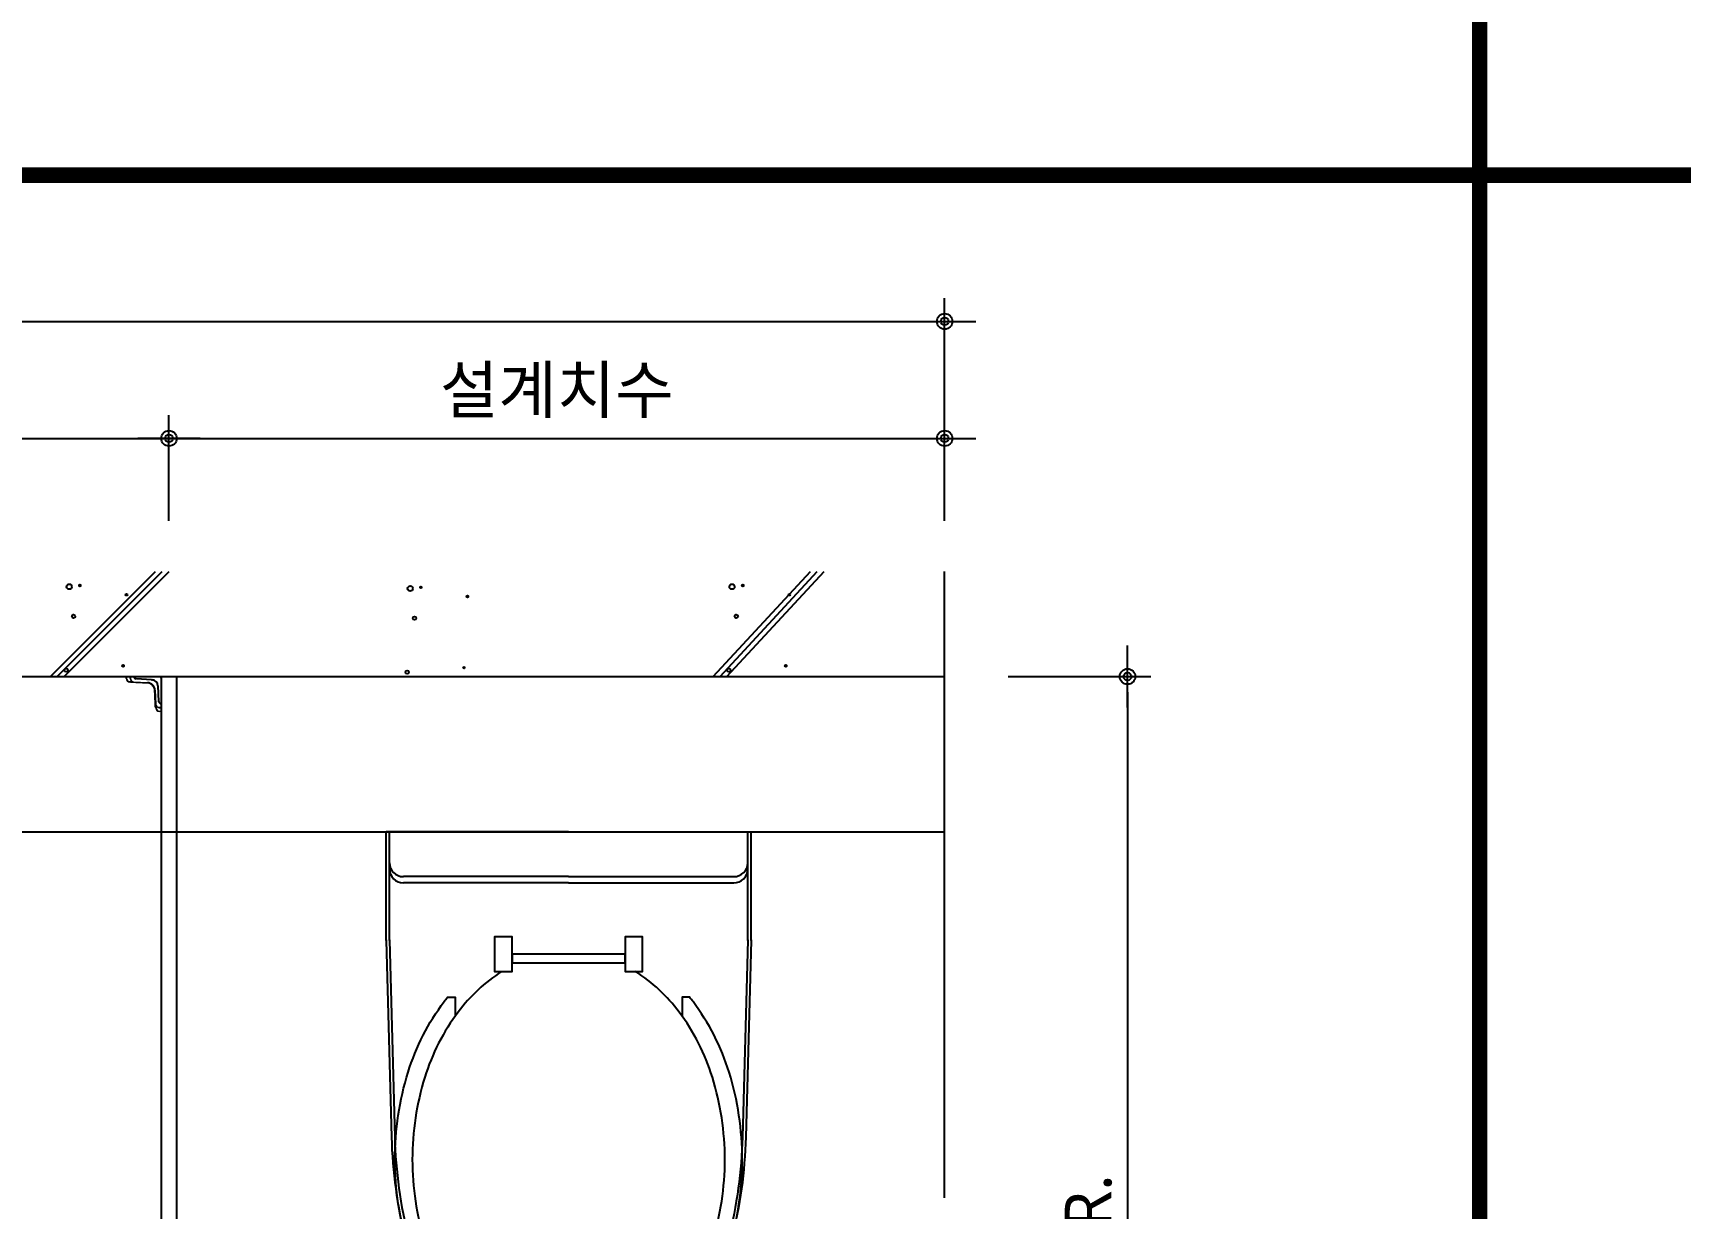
# Model space of a CAD drawing. Extents: x -256 to 8104, y -176 to 5714.
# Drawn here: x 3633 to 4694, y 3359 to 4116 of the extents above; entities that cross this region are included whole.
import ezdxf

# ---------------------------------------------------------------- set-up
doc = ezdxf.new("R2010")
doc.units = 0
doc.header["$LTSCALE"] = 30
doc.layers.get('0').update_dxf_attribs({"linetype": 'CONTINUOUS'})
doc.layers.get('DEFPOINTS').update_dxf_attribs({"linetype": 'CONTINUOUS'})
for name, color, linetype in [('0_toilet', 6, 'CONTINUOUS'), ('DIM', 7, 'CONTINUOUS'), ('HAT', 8, 'CONTINUOUS'), ('경첩', 4, 'CONTINUOUS'), ('부자재', 4, 'CONTINUOUS'), ('해치', 8, 'CONTINUOUS')]:
    doc.layers.add(name, color=color, linetype=linetype)
doc.styles.add('돋움', font='malgun.ttf')
doc.dimstyles.new('10', dxfattribs={"dimscale": 10, "dimtxt": 3, "dimasz": 1, "dimexe": 1.5, "dimexo": 2, "dimgap": 1, "dimtad": 1, "dimdec": 0, "dimlunit": 6, "dimtxsty": '돋움', "dimblk": 'DIMDOT', "dimcen": -1, "dimdle": 1.5, "dimclrt": 3, "dimazin": 3, "dimtfac": 1, "dimtdec": 0, "dimtix": 1, "dimtmove": 2, "dimatfit": 3, "dimldrblk": 'DIMDOT', "dimarcsym": 0})

# ---------------------------------------------------------------- blocks, each defined once
blk = doc.blocks.new('DIMDOT')
at = {"linetype": 'Continuous'}
blk.add_line((-2, 0), (2, 0), dxfattribs=at)
for radius in [0.5, 0.25]:
    blk.add_circle((0, 0), radius, dxfattribs=at)
blk = doc.blocks.new('*D372')
at = {"layer": 'DEFPOINTS', "color": 0}
for p in [(142714.7, 3914.8), (142714.7, 3189.8), (142811.6, 3189.8)]:
    blk.add_point(p, dxfattribs=at)
at = {"layer": 'DIM', "color": 0, "lineweight": -2, "ltscale": 10}
for p, q in [((142734.7, 3914.8), (142826.6, 3914.8)), ((142811.6, 3904.8), (142811.6, 3199.8)), ((142734.7, 3189.8), (142826.6, 3189.8))]:
    blk.add_line(p, q, dxfattribs=at)
at = {"layer": 'DIM', "color": 0, "lineweight": -2, "xscale": 10, "yscale": 10, "zscale": 10}
for p, rotation in [((142811.6, 3914.8), 90), ((142811.6, 3189.8), 270)]:
    blk.add_blockref('DIMDOT', p, dxfattribs=dict(at, rotation=rotation))
at = {"layer": 'DIM', "color": 3, "insert": (142786.4, 3552.3), "char_height": 30, "attachment_point": 5, "rotation": 90, "style": '돋움'}
blk.add_mtext('VAR.', dxfattribs=at)
blk = doc.blocks.new('*D373')
at = {"layer": 'DEFPOINTS', "color": 0}
for p in [(142693.7, 4068.3), (142193.7, 3995.2), (142693.7, 3995.2)]:
    blk.add_point(p, dxfattribs=at)
at = {"layer": 'DIM', "color": 0, "lineweight": -2, "ltscale": 10}
for p, q in [((142193.7, 4015.2), (142193.7, 4083.3)), ((142693.7, 4015.2), (142693.7, 4083.3)), ((142203.7, 4068.3), (142683.7, 4068.3))]:
    blk.add_line(p, q, dxfattribs=at)
at = {"layer": 'DIM', "color": 0, "lineweight": -2, "xscale": 10, "yscale": 10, "zscale": 10, "rotation": 180}
blk.add_blockref('DIMDOT', (142193.7, 4068.3), dxfattribs=at)
at = {"layer": 'DIM', "color": 0, "lineweight": -2, "xscale": 10, "yscale": 10, "zscale": 10}
blk.add_blockref('DIMDOT', (142693.7, 4068.3), dxfattribs=at)
at = {"layer": 'DIM', "color": 3, "insert": (142443.7, 4098), "char_height": 30, "attachment_point": 5, "style": '돋움'}
blk.add_mtext('설계치수', dxfattribs=at)
blk = doc.blocks.new('*D374')
at = {"layer": 'DEFPOINTS', "color": 0}
for p in [(142693.7, 4143.7), (141193.7, 3995.2), (142693.7, 3995.2)]:
    blk.add_point(p, dxfattribs=at)
at = {"layer": 'DIM', "color": 0, "lineweight": -2, "ltscale": 10}
for p, q in [((141193.7, 4015.2), (141193.7, 4158.7)), ((142693.7, 4015.2), (142693.7, 4158.7)), ((141203.7, 4143.7), (142683.7, 4143.7))]:
    blk.add_line(p, q, dxfattribs=at)
at = {"layer": 'DIM', "color": 0, "lineweight": -2, "xscale": 10, "yscale": 10, "zscale": 10, "rotation": 180}
blk.add_blockref('DIMDOT', (141193.7, 4143.7), dxfattribs=at)
at = {"layer": 'DIM', "color": 0, "lineweight": -2, "xscale": 10, "yscale": 10, "zscale": 10}
blk.add_blockref('DIMDOT', (142693.7, 4143.7), dxfattribs=at)
at = {"layer": 'DIM', "color": 3, "insert": (141943.7, 4173.3), "char_height": 30, "attachment_point": 5, "style": '돋움'}
blk.add_mtext('설계치수', dxfattribs=at)
blk = doc.blocks.new('*D375')
at = {"layer": 'DEFPOINTS', "color": 0}
for p in [(142193.7, 4068.3), (141693.7, 3995.2), (142193.7, 3995.2)]:
    blk.add_point(p, dxfattribs=at)
at = {"layer": 'DIM', "color": 0, "lineweight": -2, "ltscale": 10}
for p, q in [((141693.7, 4015.2), (141693.7, 4083.3)), ((142193.7, 4015.2), (142193.7, 4083.3)), ((141703.7, 4068.3), (142183.7, 4068.3))]:
    blk.add_line(p, q, dxfattribs=at)
at = {"layer": 'DIM', "color": 0, "lineweight": -2, "xscale": 10, "yscale": 10, "zscale": 10, "rotation": 180}
blk.add_blockref('DIMDOT', (141693.7, 4068.3), dxfattribs=at)
at = {"layer": 'DIM', "color": 0, "lineweight": -2, "xscale": 10, "yscale": 10, "zscale": 10}
blk.add_blockref('DIMDOT', (142193.7, 4068.3), dxfattribs=at)
at = {"layer": 'DIM', "color": 3, "insert": (141943.7, 4098), "char_height": 30, "attachment_point": 5, "style": '돋움'}
blk.add_mtext('설계치수', dxfattribs=at)
blk = doc.blocks.new('A$C10E41893')
at = {"layer": '부자재'}
for p, q in [((6.5, 0), (6.5, 196)), ((123.3, 196), (6.5, 196)), ((123.3, 192.5), (6.5, 192.5)), ((54.8, 0), (54.8, 177.5)), ((61.4, 0), (61.4, 177.5)), ((6.5, 0), (6.5, -196)), ((54.8, 0), (54.8, -177.5)), ((61.4, 0), (61.4, -177.5)), ((123.3, -192.5), (6.5, -192.5)), ((123.3, -196), (6.5, -196))]:
    blk.add_line(p, q, dxfattribs=at)
for points in [[(122.7, 196, -0.012538), (123.3, 196), (334.6, 190.3, -0.055395), (444.7, 175.1, -0.154276), (576.9, 93.3, -0.179504), (611.5, 0, -0.179504)], [(122.8, 192.5, -0.012538), (123.2, 192.5), (334.5, 186.8, -0.055395), (443.8, 171.7, -0.154276), (574.3, 91, -0.179504), (608, 0, -0.179504)], [(572, 51.4), (588.8, 51.4), (588.8, 59.6, 0.021185), (583.3, 70.7, 0.106084), (528.4, 133.7, 0.085733), (452.6, 172.4, 0.075373), (358.7, 186.6, 0.075373), (264.8, 172.4, 0.085733), (189, 133.7, 0.007337), (184.4, 130.1), (184.4, 122), (204.7, 122)], [(156.7, -72, 0.089162), (200.2, -118.7, 0.085733), (270.3, -154.5, 0.075373), (358.7, -167.9, 0.075373), (447.1, -154.5, 0.085733), (517.2, -118.7, 0.106084), (567, -61.6, 0.126931), (582.8, 0, 0.126931), (567, 61.6, 0.106084), (517.2, 118.7, 0.085733), (447.1, 154.5, 0.075373), (358.7, 167.9, 0.075373), (270.3, 154.5, 0.085733), (200.2, 118.7, 0.089162), (156.7, 72)], [(588.8, -51.4, 0.090214), (598.2, 0, 0.090214), (588.8, 51.4, 0.106084)], [(122.7, -196, 0.012538), (123.3, -196), (334.6, -190.3, 0.055395), (444.7, -175.1, 0.154276), (576.9, -93.3, 0.179504), (611.5, 0, 0.179504)], [(122.8, -192.5, 0.012538), (123.2, -192.5), (334.5, -186.8, 0.055395), (443.8, -171.7, 0.154276), (574.3, -91, 0.179504), (608, 0, 0.179504)], [(572, -51.4), (588.8, -51.4), (588.8, -59.6, -0.021185), (583.3, -70.7, -0.106084), (528.4, -133.7, -0.085733), (452.6, -172.4, -0.075373), (358.7, -186.6, -0.075373), (264.8, -172.4, -0.085733), (189, -133.7, -0.007337), (184.4, -130.1), (184.4, -122), (204.7, -122)]]:
    blk.add_lwpolyline(points, format="xyb", dxfattribs=at)
blk.add_lwpolyline([(138, -60.8), (119.3, -60.8), (119.3, -79.5), (156.7, -79.5), (156.7, -60.8), (138, -60.8), (147.3, -60.8), (147.3, 60.8), (138, 60.8), (156.7, 60.8), (156.7, 79.5), (119.3, 79.5), (119.3, 60.8), (138, 60.8), (138, -60.8), (119.3, -60.8)], dxfattribs=at)
for centre, start, end in [((39.8, 177.5), 0, 90), ((46.4, 177.5), 0, 90), ((39.8, -177.5), 270, 0), ((46.4, -177.5), 270, 0)]:
    blk.add_arc(centre, 15, start, end, dxfattribs=at)
blk = doc.blocks.new('BASIC_14', base_point=(138473.5, 213.7))
for p, q in [((142693.7, 3578.9), (142693.7, 3982.5)), ((141193.7, 3914.8), (142693.7, 3914.8)), ((141193.7, 3814.8), (142693.7, 3814.8))]:
    blk.add_line(p, q)
at = {"color": 4}
for p, q in [((142182.4, 3912.7), (142172.7, 3913.3)), ((142182.4, 3912.7), (142183, 3912.7)), ((142186.5, 3908.8), (142187, 3898.8))]:
    blk.add_line(p, q, dxfattribs=at)
at = {"color": 8, "const_width": 10}
for points in [[(143038.6, 2983), (143038.6, 5752.1)], [(140957.6, 4237.9), (144305.4, 4237.9)]]:
    blk.add_lwpolyline(points, dxfattribs=at)
at = {"color": 4}
for centre, radius, start, end in [((142172.7, 3914.9), 1.61, 184.0227, 266.85), ((142182.8, 3909), 3.66, 356.6481, 86.2207), ((142188.6, 3899), 1.65, 186.1664, 269.5984)]:
    blk.add_arc(centre, radius, start, end, dxfattribs=at)
at = {"layer": '0_toilet'}
for p, q in [((142188.6, 3914.8), (142188.6, 3189.8)), ((142198.7, 3189.8), (142198.7, 3914.8))]:
    blk.add_line(p, q, dxfattribs=at)
at = {"layer": '경첩', "color": 4, "linetype": 'Continuous', "lineweight": 15}
for p, q in [((142166.1, 3913.6), (142166.1, 3914.8)), ((142166.1, 3914.8), (142166.4, 3914.8)), ((142166.4, 3913.6), (142166.1, 3913.6)), ((142166.4, 3914.8), (142166.4, 3913.6)), ((142166.4, 3914.8), (142168.5, 3914.8)), ((142168.4, 3911.5), (142169.8, 3911.5)), ((142170.9, 3911.2), (142168.4, 3911.3)), ((142168.5, 3914.8), (142168.5, 3913.5)), ((142168.5, 3913.5), (142168.6, 3913.5)), ((142168.6, 3913.5), (142168.6, 3914.8)), ((142168.6, 3914.8), (142168.9, 3914.8)), ((142168.6, 3913.5), (142168.9, 3913.5)), ((142168.9, 3914.8), (142168.9, 3913.5)), ((142187.1, 3914.8), (142168.9, 3914.8)), ((142168.9, 3911.1), (142169, 3911.3)), ((142168.9, 3911.1), (142169, 3911)), ((142172.2, 3910.9), (142169, 3911)), ((142170.9, 3911.4), (142179.9, 3911)), ((142179.9, 3910.7), (142170.9, 3911.2)), ((142172.2, 3910.9), (142172.4, 3911.1)), ((142172.9, 3910.8), (142173.1, 3911.1)), ((142173.2, 3910.8), (142173.4, 3911)), ((142173.9, 3910.8), (142174.1, 3911)), ((142176.6, 3910.7), (142173.9, 3910.8)), ((142176.6, 3910.7), (142176.8, 3910.9)), ((142177.2, 3910.6), (142177.5, 3910.9)), ((142177.6, 3910.6), (142177.8, 3910.8)), ((142178.3, 3910.6), (142178.5, 3910.8)), ((142179.6, 3910.5), (142178.3, 3910.6)), ((142179.6, 3910.5), (142179.8, 3910.7)), ((142179.8, 3910.5), (142179.6, 3910.5)), ((142180.9, 3910.3), (142181.1, 3910.5)), ((142181.4, 3910.2), (142181.6, 3910.4)), ((142181.6, 3910.1), (142181.8, 3910.2)), ((142182.1, 3909.8), (142182.3, 3910)), ((142182.3, 3909.7), (142182.5, 3909.9)), ((142183.4, 3908.6), (142183.6, 3908.8)), ((142183.5, 3908.4), (142183.7, 3908.6)), ((142183.8, 3908), (142184, 3908.2)), ((142183.9, 3907.8), (142184.1, 3907.9)), ((142184.1, 3907.4), (142184.3, 3907.6)), ((142188.6, 3895), (142188.6, 3913.3)), ((142184.4, 3907), (142184.2, 3906.8)), ((142184.2, 3906.8), (142184.5, 3907)), ((142184.3, 3906.5), (142184.5, 3906.7)), ((142184.3, 3906.2), (142184.6, 3906.5)), ((142184.4, 3905.3), (142184.4, 3906)), ((142184.4, 3905.3), (142184.6, 3905.6)), ((142184.4, 3905.2), (142184.6, 3905.5)), ((142184.4, 3905.2), (142184.4, 3905.3)), ((142184.4, 3904.9), (142184.4, 3905.2)), ((142184.4, 3904.9), (142184.7, 3905.1)), ((142184.4, 3904.8), (142184.7, 3905)), ((142184.4, 3904.8), (142184.4, 3904.9)), ((142184.5, 3903.9), (142184.4, 3904.8)), ((142184.5, 3903.9), (142184.7, 3904.1)), ((142184.5, 3903.6), (142184.7, 3903.9)), ((142184.5, 3903.2), (142184.5, 3903.6)), ((142184.5, 3903.2), (142184.7, 3903.4)), ((142184.5, 3903.2), (142184.7, 3903.4)), ((142184.6, 3900.3), (142184.5, 3903.2)), ((142185, 3897), (142184.6, 3906)), ((142184.6, 3900.3), (142184.9, 3900.6)), ((142184.6, 3900), (142184.9, 3900.2)), ((142184.7, 3899.3), (142184.6, 3900)), ((142184.7, 3899.3), (142184.9, 3899.6)), ((142184.7, 3899), (142184.9, 3899.2)), ((142184.7, 3898.3), (142185, 3898.5)), ((142184.9, 3895.6), (142184.7, 3898.3)), ((142184.9, 3906), (142185.3, 3897)), ((142185.2, 3894.5), (142185, 3897)), ((142184.9, 3895.6), (142185.1, 3895.8)), ((142185, 3895), (142185.1, 3895.2)), ((142185.3, 3896), (142185.4, 3894.5)), ((142187.4, 3895), (142188.6, 3895)), ((142187.4, 3894.8), (142187.4, 3895)), ((142187.4, 3894.8), (142187.4, 3894.7)), ((142188.6, 3894.8), (142187.4, 3894.8)), ((142187.4, 3894.7), (142188.6, 3894.7)), ((142187.5, 3892.5), (142188.6, 3892.5)), ((142187.5, 3892.5), (142187.5, 3892.3)), ((142188.6, 3892.3), (142187.5, 3892.3)), ((142188.6, 3895), (142188.6, 3894.8)), ((142188.6, 3894.7), (142188.6, 3892.5)), ((142188.6, 3892.5), (142188.6, 3892.3))]:
    blk.add_line(p, q, dxfattribs=at)
at = {"layer": '경첩', "color": 4, "linetype": 'Continuous', "lineweight": 15, "flags": 128}
for points in [[(142168.4, 3911.5), (142168.4, 3911.5), (142168.4, 3911.4), (142168.4, 3911.4), (142168.4, 3911.4), (142168.4, 3911.3), (142168.4, 3911.3), (142168.4, 3911.3), (142168.4, 3911.3)], [(142170.9, 3911.2), (142170.9, 3911.2), (142170.9, 3911.2), (142170.9, 3911.2), (142170.9, 3911.2), (142170.9, 3911.3), (142170.9, 3911.3), (142170.9, 3911.4), (142170.9, 3911.4)], [(142172.9, 3910.8), (142172.8, 3910.8), (142172.8, 3910.8), (142172.7, 3910.8), (142172.7, 3910.8), (142172.6, 3910.8), (142172.4, 3910.8), (142172.3, 3910.9), (142172.2, 3910.9)], [(142173.9, 3910.8), (142173.7, 3910.8), (142173.6, 3910.8), (142173.5, 3910.8), (142173.4, 3910.8), (142173.3, 3910.8), (142173.3, 3910.8), (142173.2, 3910.8), (142173.2, 3910.8), (142173.2, 3910.8)], [(142177.2, 3910.6), (142177.2, 3910.6), (142177.2, 3910.6), (142177.1, 3910.6), (142177, 3910.6), (142176.9, 3910.6), (142176.8, 3910.6), (142176.7, 3910.6), (142176.6, 3910.7)], [(142178.3, 3910.6), (142178.1, 3910.6), (142178, 3910.6), (142177.9, 3910.6), (142177.8, 3910.6), (142177.7, 3910.6), (142177.6, 3910.6), (142177.6, 3910.6), (142177.6, 3910.6)], [(142179.9, 3910.7), (142179.9, 3910.8), (142179.9, 3910.8), (142179.9, 3910.8), (142179.9, 3910.8), (142179.9, 3910.9), (142179.9, 3910.9), (142179.9, 3910.9), (142179.9, 3911)], [(142184.2, 3906.8), (142184.2, 3906.8), (142184.2, 3906.8)], [(142184.3, 3906.2), (142184.3, 3906.4), (142184.3, 3906.5)], [(142184.5, 3903.6), (142184.5, 3903.7), (142184.5, 3903.8), (142184.5, 3903.9)], [(142184.5, 3903.2), (142184.5, 3903.2), (142184.5, 3903.2)], [(142184.6, 3906), (142184.6, 3906), (142184.6, 3906), (142184.7, 3906), (142184.7, 3906), (142184.7, 3906), (142184.8, 3906), (142184.8, 3906), (142184.9, 3906)], [(142184.7, 3898.3), (142184.7, 3898.4), (142184.7, 3898.6), (142184.7, 3898.7), (142184.7, 3898.8), (142184.7, 3898.9), (142184.7, 3898.9), (142184.7, 3899), (142184.7, 3899)], [(142185, 3897), (142185, 3897), (142185.1, 3897), (142185.1, 3897), (142185.1, 3897), (142185.1, 3897), (142185.2, 3897), (142185.2, 3897), (142185.3, 3897)], [(142184.9, 3895.1), (142184.9, 3895.2), (142184.9, 3895.3), (142184.9, 3895.5), (142184.9, 3895.6)], [(142184.9, 3895.1), (142184.9, 3895.1), (142184.9, 3895.1), (142184.9, 3895), (142184.9, 3895), (142185, 3895), (142185, 3895), (142185, 3895), (142185, 3895)], [(142185.4, 3894.5), (142185.4, 3894.5), (142185.3, 3894.5), (142185.3, 3894.5), (142185.2, 3894.5), (142185.2, 3894.5), (142185.2, 3894.5), (142185.2, 3894.5), (142185.2, 3894.5)]]:
    blk.add_lwpolyline(points, dxfattribs=at)
at = {"layer": '경첩', "color": 4, "linetype": 'Continuous', "lineweight": 15}
for centre, radius, start, end in [((142168.5, 3913.6), 2.35, 180, 267.3017), ((142168.5, 3913.6), 2.1, 180, 267.3017), ((142171, 3913.5), 2.35, 180, 267.3017), ((142171, 3913.5), 2.1, 180, 267.3017), ((142179.6, 3905.8), 4.75, 75, 87.3017), ((142179.6, 3905.8), 5.25, 2.6983, 87.3017), ((142179.6, 3905.8), 5, 2.6983, 87.3017), ((142179.6, 3905.8), 4.75, 68.2494, 75.0002), ((142179.6, 3905.8), 4.75, 58.7002, 65.0052), ((142179.6, 3905.8), 4.75, 55.6142, 58.7009), ((142179.6, 3905.8), 4.75, 37.4392, 55.6151), ((142179.6, 3905.8), 4.75, 34.3855, 37.4388), ((142179.6, 3905.8), 4.75, 28.1736, 34.3849), ((142179.6, 3905.8), 4.75, 19.766, 24.9948), ((142179.6, 3905.8), 4.75, 13.2431, 19.766), ((142187.1, 3913.3), 1.5, 0, 90), ((142179.6, 3905.8), 4.75, 8.6056, 13.1623), ((142179.6, 3905.8), 4.75, 2.6983, 5.9088), ((142187.4, 3897.1), 2.35, 182.6983, 270), ((142187.4, 3897.1), 2.1, 182.6983, 270), ((142187.5, 3894.6), 2.35, 182.6983, 270), ((142187.5, 3894.6), 2.1, 182.6983, 270)]:
    blk.add_arc(centre, radius, start, end, dxfattribs=at)
at = {"layer": '해치'}
for p, q in [((142117.3, 3914.8), (142185, 3982.5)), ((142126.1, 3914.8), (142193.8, 3982.5)), ((142544.5, 3914.8), (142607.2, 3982.5)), ((142553.3, 3914.8), (142616, 3982.5))]:
    blk.add_line(p, q, dxfattribs=at)
at = {"layer": '해치', "color": 2}
for p, q in [((142121.7, 3914.8), (142189.4, 3982.5)), ((142548.9, 3914.8), (142611.6, 3982.5))]:
    blk.add_line(p, q, dxfattribs=at)
at = {"layer": '해치'}
for centre, radius in [((142129.4, 3972.7), 1.68), ((142136.3, 3973.5), 0.56), ((142349.2, 3971.5), 1.68), ((142356.1, 3972.3), 0.56), ((142556.6, 3972.7), 1.68), ((142563.6, 3973.5), 0.56), ((142166.3, 3967.5), 0.56), ((142386.1, 3966.4), 0.56), ((142593.6, 3967.5), 0.56), ((142132.2, 3953.6), 1.12), ((142352, 3952.4), 1.12), ((142559.4, 3953.6), 1.12), ((142127.4, 3918.9), 1.12), ((142164.1, 3921.7), 0.559), ((142347.2, 3917.6), 1.12), ((142383.9, 3920.5), 0.559), ((142554.6, 3918.9), 1.12), ((142591.3, 3921.7), 0.559)]:
    blk.add_circle(centre, radius, dxfattribs=at)
at = {"layer": 'HAT', "xscale": 0.6000000000003638, "yscale": 0.6000000000003638, "zscale": 0.6000000000003638, "rotation": 270}
blk.add_blockref('A$C10E41893', (142451.3, 3818.7), dxfattribs=at)
at = {"layer": 'DIM', "ltscale": 10}
for base, p1, p2, picture, middle in [((142693.7, 4143.7), (141193.7, 3995.2), (142693.7, 3995.2), '*D374', (141943.7, 4173.3)), ((142193.7, 4068.3), (141693.7, 3995.2), (142193.7, 3995.2), '*D375', (141943.7, 4098)), ((142693.7, 4068.3), (142193.7, 3995.2), (142693.7, 3995.2), '*D373', (142443.7, 4098))]:
    dim = blk.add_linear_dim(base=base, p1=p1, p2=p2, text='설계치수', dimstyle='10', override={"dimtxsty": '돋움'}, dxfattribs=at)
    dim.commit()
    dim.dimension.update_dxf_attribs({"geometry": picture, "text_midpoint": middle})
dim = blk.add_linear_dim(base=(142811.6, 3189.8), p1=(142714.7, 3914.8), p2=(142714.7, 3189.8), angle=90, text='VAR.', dimstyle='10', override={"dimtxsty": '돋움'}, dxfattribs=at)
dim.commit()
dim.dimension.update_dxf_attribs({"geometry": '*D372', "text_midpoint": (142786.4, 3552.3)})

msp = doc.modelspace()

# ---------------------------------------------------------------- block references
msp.add_blockref('BASIC_14', (0, 0))

doc.saveas('drawing.dxf')
